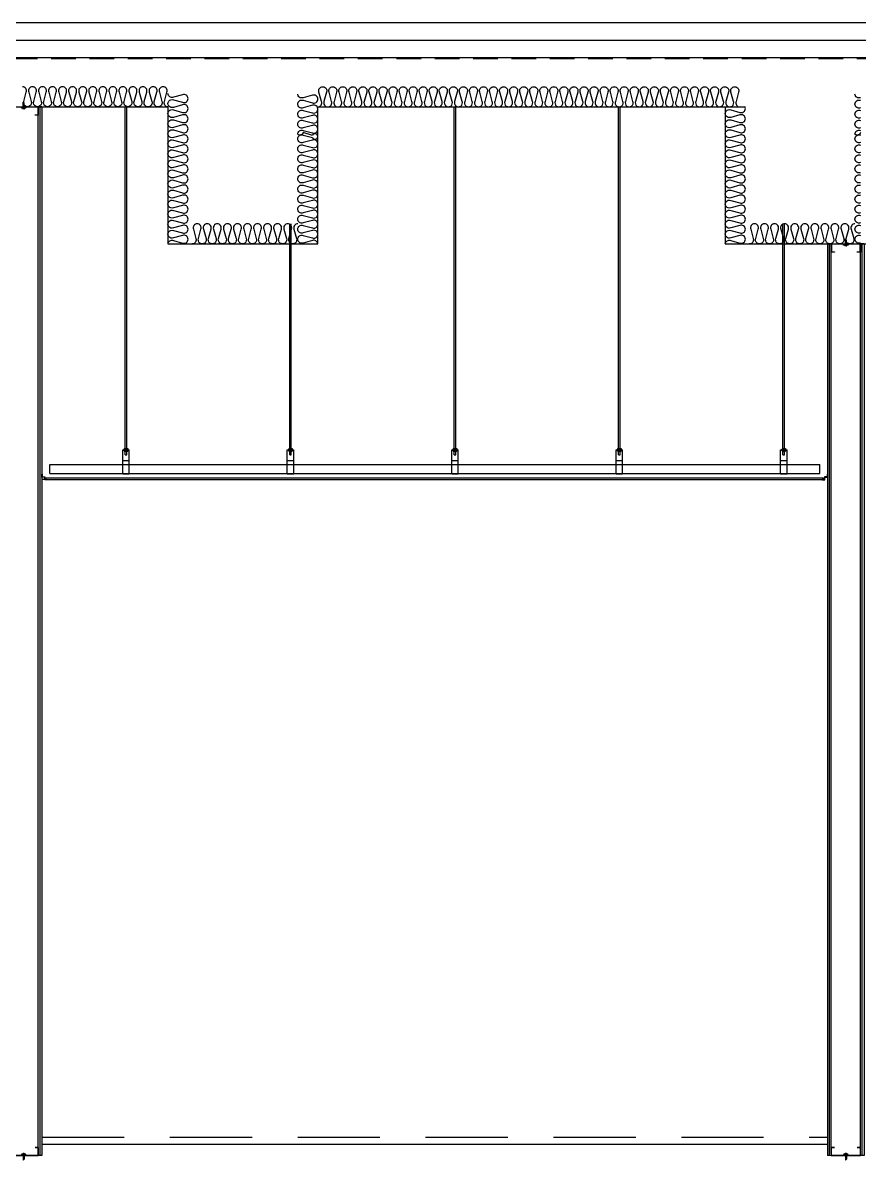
# Model space of a CAD drawing. Header units: millimetres. Extents: x 19868 to 801382, y -4805 to 85279.
# Drawn here: x 103733 to 108312, y 42153 to 48379 of the extents above; entities that cross this region are included whole.
import ezdxf

# ---------------------------------------------------------------- set-up
doc = ezdxf.new("R2010")
doc.units = ezdxf.units.MM
doc.header["$LTSCALE"] = 250
doc.linetypes.add('HID', pattern=[2.8, 1.8, -1])
doc.linetypes.add('HIDDEN', pattern=[9.525, 6.35, -3.175])
for name, color, linetype in [('8입면선', 8, 'Continuous'), ('A-CEIL', 8, 'Continuous'), ('A-CEIL_EL', 8, 'Continuous'), ('A-FIN', 6, 'Continuous'), ('A-FIN-8', 8, 'Continuous'), ('A-HAT-WIREMESH', 9, 'g_mesh'), ('A-WALL-D', 7, 'Continuous'), ('A-WP', 1, 'HID'), ('GAGAM-DT', 7, 'Continuous'), ('ISL', 251, 'Continuous'), ('MO-S', 3, 'Continuous'), ('인테리어', 7, 'HIDDEN'), ('입면', 7, 'Continuous')]:
    doc.layers.add(name, color=color, linetype=linetype)
doc.layers.add('CK', color=221, linetype='Continuous', plot=False)
doc.layers.add('NOPLOT', color=191, linetype='Continuous', plot=False)
doc.styles.add('Gdim', font='')
doc.styles.get('Gdim').set_extended_font_data('Dotum')
doc.linetypes.add('g_mesh', pattern='A,10,-0.8,["X",Gdim,S=0.6,R=0,X=-0.15,Y=-0.3],-0.8', length=11.6)

# ---------------------------------------------------------------- blocks, each defined once
blk = doc.blocks.new('*U110')
at = {"layer": '8입면선', "color": 8}
for p, q in [((3316397.6, 472011.4), (3316397.6, 477751.4)), ((3316577.6, 472011.4), (3316577.6, 477751.4))]:
    blk.add_line(p, q, dxfattribs=at)
at = {"layer": 'A-WALL-D'}
for p, q in [((3316387.6, 477751.4), (3316387.6, 472011.4)), ((3316407.6, 477751.4), (3316387.6, 477751.4)), ((3316407.6, 472021.4), (3316407.6, 477751.4)), ((3316567.6, 472021.4), (3316567.6, 477751.4)), ((3316587.6, 477751.4), (3316567.6, 477751.4)), ((3316587.6, 477751.4), (3316587.6, 472011.4)), ((3316407.6, 472011.4), (3316387.6, 472011.4)), ((3316587.6, 472011.4), (3316567.6, 472011.4))]:
    blk.add_line(p, q, dxfattribs=at)
at = {"layer": 'CK', "linetype": 'Continuous'}
blk.add_line((3316472.9, 472011.4), (3316502.3, 472011.4), dxfattribs=at)
at = {"layer": 'GAGAM-DT', "color": 8}
for p, q in [((3316485.3, 477745.6), (3316485.3, 477777)), ((3316490.3, 477771.5), (3316485.3, 477777)), ((3316490.3, 477745.6), (3316490.3, 477771.5)), ((3316492.7, 477745.6), (3316482.8, 477745.6)), ((3316482.8, 477745.6), (3316482.8, 477742.1)), ((3316491.2, 477740.6), (3316484.3, 477740.6)), ((3316485.3, 477745.6), (3316485.3, 477740.6)), ((3316490.3, 477745.6), (3316490.3, 477740.6)), ((3316492.7, 477745.6), (3316492.7, 477742.1)), ((3316482.8, 472017.2), (3316482.8, 472020.7)), ((3316492.7, 472017.2), (3316482.8, 472017.2)), ((3316491.2, 472022.2), (3316484.3, 472022.2)), ((3316485.3, 472017.2), (3316485.3, 472022.2)), ((3316485.3, 472017.2), (3316485.3, 471985.8)), ((3316490.3, 471991.3), (3316485.3, 471985.8)), ((3316490.3, 472017.2), (3316490.3, 472022.2)), ((3316490.3, 472017.2), (3316490.3, 471991.3)), ((3316492.7, 472017.2), (3316492.7, 472020.7))]:
    blk.add_line(p, q, dxfattribs=at)
for centre, start, end in [((3316484.3, 477742.1), 180, 270), ((3316491.2, 477742.1), 270, 0), ((3316484.3, 472020.7), 90, 180), ((3316491.2, 472020.7), 0, 90)]:
    blk.add_arc(centre, 1.51, start, end, dxfattribs=at)
at = {"layer": '입면', "color": 6}
for p, q in [((3316407.6, 477706.4), (3316407.6, 477751.4)), ((3316407.6, 477751.4), (3316472.9, 477751.4)), ((3316425.4, 477706.4), (3316407.6, 477706.4)), ((3316472.4, 477750.2), (3316408.8, 477750.2)), ((3316408.8, 477750.2), (3316408.8, 477707.6)), ((3316408.8, 477707.6), (3316425.4, 477707.6)), ((3316425.4, 477707.6), (3316425.4, 477706.4)), ((3316477.4, 477744.4), (3316472.4, 477750.2)), ((3316472.9, 477751.4), (3316477.9, 477745.6)), ((3316497.8, 477744.4), (3316477.4, 477744.4)), ((3316477.9, 477745.6), (3316497.3, 477745.6)), ((3316497.3, 477745.6), (3316502.3, 477751.4)), ((3316502.8, 477750.2), (3316497.8, 477744.4)), ((3316502.3, 477751.4), (3316567.6, 477751.4)), ((3316566.4, 477750.2), (3316502.8, 477750.2)), ((3316549.8, 477706.4), (3316549.8, 477707.6)), ((3316549.8, 477707.6), (3316566.4, 477707.6)), ((3316567.6, 477706.4), (3316549.8, 477706.4)), ((3316566.4, 477707.6), (3316566.4, 477750.2)), ((3316567.6, 477751.4), (3316567.6, 477706.4)), ((3316425.4, 472056.4), (3316407.6, 472056.4)), ((3316407.6, 472056.4), (3316407.6, 472011.4)), ((3316408.8, 472012.6), (3316408.8, 472055.2)), ((3316408.8, 472055.2), (3316425.4, 472055.2)), ((3316425.4, 472055.2), (3316425.4, 472056.4)), ((3316567.6, 472056.4), (3316549.8, 472056.4)), ((3316549.8, 472056.4), (3316549.8, 472055.2)), ((3316549.8, 472055.2), (3316566.4, 472055.2)), ((3316566.4, 472055.2), (3316566.4, 472012.6)), ((3316567.6, 472011.4), (3316567.6, 472056.4)), ((3316407.6, 472011.4), (3316472.9, 472011.4)), ((3316472.4, 472012.6), (3316408.8, 472012.6)), ((3316477.4, 472018.5), (3316472.4, 472012.6)), ((3316472.9, 472011.4), (3316477.9, 472017.3)), ((3316497.8, 472018.5), (3316477.4, 472018.5)), ((3316477.9, 472017.3), (3316497.3, 472017.3)), ((3316497.3, 472017.3), (3316502.3, 472011.4)), ((3316502.8, 472012.6), (3316497.8, 472018.5)), ((3316502.3, 472011.4), (3316567.6, 472011.4)), ((3316566.4, 472012.6), (3316502.8, 472012.6))]:
    blk.add_line(p, q, dxfattribs=at)
blk = doc.blocks.new('*U111')
at = {"layer": '8입면선', "color": 8}
for p, q in [((3316397.6, 472011.4), (3316397.6, 477001.4)), ((3316577.6, 472011.4), (3316577.6, 477001.4))]:
    blk.add_line(p, q, dxfattribs=at)
at = {"layer": 'A-WALL-D'}
for p, q in [((3316387.6, 477001.4), (3316387.6, 472011.4)), ((3316407.6, 477001.4), (3316387.6, 477001.4)), ((3316407.6, 472021.4), (3316407.6, 477001.4)), ((3316567.6, 472021.4), (3316567.6, 477001.4)), ((3316587.6, 477001.4), (3316567.6, 477001.4)), ((3316587.6, 477001.4), (3316587.6, 472011.4)), ((3316407.6, 472011.4), (3316387.6, 472011.4)), ((3316587.6, 472011.4), (3316567.6, 472011.4))]:
    blk.add_line(p, q, dxfattribs=at)
at = {"layer": 'CK', "linetype": 'Continuous'}
blk.add_line((3316472.9, 472011.4), (3316502.3, 472011.4), dxfattribs=at)
at = {"layer": 'GAGAM-DT', "color": 8}
for p, q in [((3316485.3, 476995.6), (3316485.3, 477027)), ((3316490.3, 477021.5), (3316485.3, 477027)), ((3316490.3, 476995.6), (3316490.3, 477021.5)), ((3316492.7, 476995.6), (3316482.8, 476995.6)), ((3316482.8, 476995.6), (3316482.8, 476992.1)), ((3316491.2, 476990.6), (3316484.3, 476990.6)), ((3316485.3, 476995.6), (3316485.3, 476990.6)), ((3316490.3, 476995.6), (3316490.3, 476990.6)), ((3316492.7, 476995.6), (3316492.7, 476992.1)), ((3316482.8, 472017.2), (3316482.8, 472020.7)), ((3316492.7, 472017.2), (3316482.8, 472017.2)), ((3316491.2, 472022.2), (3316484.3, 472022.2)), ((3316485.3, 472017.2), (3316485.3, 472022.2)), ((3316485.3, 472017.2), (3316485.3, 471985.8)), ((3316490.3, 471991.3), (3316485.3, 471985.8)), ((3316490.3, 472017.2), (3316490.3, 472022.2)), ((3316490.3, 472017.2), (3316490.3, 471991.3)), ((3316492.7, 472017.2), (3316492.7, 472020.7))]:
    blk.add_line(p, q, dxfattribs=at)
for centre, start, end in [((3316484.3, 476992.1), 180, 270), ((3316491.2, 476992.1), 270, 0), ((3316484.3, 472020.7), 90, 180), ((3316491.2, 472020.7), 0, 90)]:
    blk.add_arc(centre, 1.51, start, end, dxfattribs=at)
at = {"layer": '입면', "color": 6}
for p, q in [((3316407.6, 476956.4), (3316407.6, 477001.4)), ((3316407.6, 477001.4), (3316472.9, 477001.4)), ((3316425.4, 476956.4), (3316407.6, 476956.4)), ((3316472.4, 477000.2), (3316408.8, 477000.2)), ((3316408.8, 477000.2), (3316408.8, 476957.6)), ((3316408.8, 476957.6), (3316425.4, 476957.6)), ((3316425.4, 476957.6), (3316425.4, 476956.4)), ((3316477.4, 476994.4), (3316472.4, 477000.2)), ((3316472.9, 477001.4), (3316477.9, 476995.6)), ((3316497.8, 476994.4), (3316477.4, 476994.4)), ((3316477.9, 476995.6), (3316497.3, 476995.6)), ((3316497.3, 476995.6), (3316502.3, 477001.4)), ((3316502.8, 477000.2), (3316497.8, 476994.4)), ((3316502.3, 477001.4), (3316567.6, 477001.4)), ((3316566.4, 477000.2), (3316502.8, 477000.2)), ((3316549.8, 476956.4), (3316549.8, 476957.6)), ((3316549.8, 476957.6), (3316566.4, 476957.6)), ((3316567.6, 476956.4), (3316549.8, 476956.4)), ((3316566.4, 476957.6), (3316566.4, 477000.2)), ((3316567.6, 477001.4), (3316567.6, 476956.4)), ((3316425.4, 472056.4), (3316407.6, 472056.4)), ((3316407.6, 472056.4), (3316407.6, 472011.4)), ((3316408.8, 472012.6), (3316408.8, 472055.2)), ((3316408.8, 472055.2), (3316425.4, 472055.2)), ((3316425.4, 472055.2), (3316425.4, 472056.4)), ((3316567.6, 472056.4), (3316549.8, 472056.4)), ((3316549.8, 472056.4), (3316549.8, 472055.2)), ((3316549.8, 472055.2), (3316566.4, 472055.2)), ((3316566.4, 472055.2), (3316566.4, 472012.6)), ((3316567.6, 472011.4), (3316567.6, 472056.4)), ((3316407.6, 472011.4), (3316472.9, 472011.4)), ((3316472.4, 472012.6), (3316408.8, 472012.6)), ((3316477.4, 472018.5), (3316472.4, 472012.6)), ((3316472.9, 472011.4), (3316477.9, 472017.3)), ((3316497.8, 472018.5), (3316477.4, 472018.5)), ((3316477.9, 472017.3), (3316497.3, 472017.3)), ((3316497.3, 472017.3), (3316502.3, 472011.4)), ((3316502.8, 472012.6), (3316497.8, 472018.5)), ((3316502.3, 472011.4), (3316567.6, 472011.4)), ((3316566.4, 472012.6), (3316502.8, 472012.6))]:
    blk.add_line(p, q, dxfattribs=at)

msp = doc.modelspace()

# ---------------------------------------------------------------- linework, layer by layer
at = {"layer": 'A-CEIL'}
for p, q in [((103861.3, 45888.9, 0), (108115.1, 45888.7, 0)), ((103861.3, 45878.9, 0), (108115.1, 45878.7, 0))]:
    msp.add_line(p, q, dxfattribs=at)
at = {"layer": 'A-CEIL_EL'}
for p, q in [((104294.2, 46014.7), (104294.2, 47918.9, 0)), ((104303.2, 46014.7), (104303.2, 47918.9, 0)), ((106094.2, 46014.7), (106094.2, 47918.9, 0)), ((106103.2, 46014.7), (106103.2, 47918.9, 0)), ((106994.2, 46014.7), (106994.2, 47918.9, 0)), ((107003.2, 46014.7), (107003.2, 47918.9, 0)), ((105194.2, 46014.7), (105194.2, 47278.9, 0)), ((105203.2, 46014.7), (105203.2, 47278.9, 0)), ((107894.2, 46014.7), (107894.2, 47278.9, 0)), ((107903.2, 46014.7), (107903.2, 47278.9, 0)), ((104281.2, 45910.7), (104281.2, 46041.9)), ((104281.2, 46041.9), (104316.2, 46041.9)), ((104281.2, 46040.7), (104316.2, 46040.7)), ((104285.2, 46043.4), (104312.2, 46043.4)), ((104285.2, 46043.4), (104285.2, 46041.9)), ((104285.2, 46040.7), (104285.2, 46039.2)), ((104285.2, 46039.2), (104312.2, 46039.2)), ((104289.2, 46048.4), (104308.2, 46048.4)), ((104289.2, 46048.4), (104289.2, 46043.4)), ((104289.2, 46039.2), (104289.2, 46034.2)), ((104289.2, 46034.2), (104308.2, 46034.2)), ((104294.2, 46014.7), (104294.2, 46034.2)), ((104303.2, 46014.7), (104303.2, 46034.2)), ((104308.2, 46048.4), (104308.2, 46043.4)), ((104308.2, 46039.2), (104308.2, 46034.2)), ((104312.2, 46043.4), (104312.2, 46041.9)), ((104312.2, 46040.7), (104312.2, 46039.2)), ((104316.2, 45910.7), (104316.2, 46041.9)), ((105181.2, 45910.7), (105181.2, 46041.9)), ((105181.2, 46041.9), (105216.2, 46041.9)), ((105181.2, 46040.7), (105216.2, 46040.7)), ((105185.2, 46043.4), (105212.2, 46043.4)), ((105185.2, 46043.4), (105185.2, 46041.9)), ((105185.2, 46040.7), (105185.2, 46039.2)), ((105185.2, 46039.2), (105212.2, 46039.2)), ((105189.2, 46048.4), (105208.2, 46048.4)), ((105189.2, 46048.4), (105189.2, 46043.4)), ((105189.2, 46039.2), (105189.2, 46034.2)), ((105189.2, 46034.2), (105208.2, 46034.2)), ((105194.2, 46014.7), (105194.2, 46034.2)), ((105203.2, 46014.7), (105203.2, 46034.2)), ((105208.2, 46048.4), (105208.2, 46043.4)), ((105208.2, 46039.2), (105208.2, 46034.2)), ((105212.2, 46043.4), (105212.2, 46041.9)), ((105212.2, 46040.7), (105212.2, 46039.2)), ((105216.2, 45910.7), (105216.2, 46041.9)), ((106081.2, 45910.7), (106081.2, 46041.9)), ((106081.2, 46041.9), (106116.2, 46041.9)), ((106081.2, 46040.7), (106116.2, 46040.7)), ((106085.2, 46043.4), (106112.2, 46043.4)), ((106085.2, 46043.4), (106085.2, 46041.9)), ((106085.2, 46040.7), (106085.2, 46039.2)), ((106085.2, 46039.2), (106112.2, 46039.2)), ((106089.2, 46048.4), (106108.2, 46048.4)), ((106089.2, 46048.4), (106089.2, 46043.4)), ((106089.2, 46039.2), (106089.2, 46034.2)), ((106089.2, 46034.2), (106108.2, 46034.2)), ((106094.2, 46014.7), (106094.2, 46034.2)), ((106103.2, 46014.7), (106103.2, 46034.2)), ((106108.2, 46048.4), (106108.2, 46043.4)), ((106108.2, 46039.2), (106108.2, 46034.2)), ((106112.2, 46043.4), (106112.2, 46041.9)), ((106112.2, 46040.7), (106112.2, 46039.2)), ((106116.2, 45910.7), (106116.2, 46041.9)), ((106981.2, 45910.7), (106981.2, 46041.9)), ((106981.2, 46041.9), (107016.2, 46041.9)), ((106981.2, 46040.7), (107016.2, 46040.7)), ((106985.2, 46043.4), (107012.2, 46043.4)), ((106985.2, 46043.4), (106985.2, 46041.9)), ((106985.2, 46040.7), (106985.2, 46039.2)), ((106985.2, 46039.2), (107012.2, 46039.2)), ((106989.2, 46048.4), (107008.2, 46048.4)), ((106989.2, 46048.4), (106989.2, 46043.4)), ((106989.2, 46039.2), (106989.2, 46034.2)), ((106989.2, 46034.2), (107008.2, 46034.2)), ((106994.2, 46014.7), (106994.2, 46034.2)), ((107003.2, 46014.7), (107003.2, 46034.2)), ((107008.2, 46048.4), (107008.2, 46043.4)), ((107008.2, 46039.2), (107008.2, 46034.2)), ((107012.2, 46043.4), (107012.2, 46041.9)), ((107012.2, 46040.7), (107012.2, 46039.2)), ((107016.2, 45910.7), (107016.2, 46041.9)), ((107881.2, 45910.7), (107881.2, 46041.9)), ((107881.2, 46041.9), (107916.2, 46041.9)), ((107881.2, 46040.7), (107916.2, 46040.7)), ((107885.2, 46043.4), (107912.2, 46043.4)), ((107885.2, 46043.4), (107885.2, 46041.9)), ((107885.2, 46040.7), (107885.2, 46039.2)), ((107885.2, 46039.2), (107912.2, 46039.2)), ((107889.2, 46048.4), (107908.2, 46048.4)), ((107889.2, 46048.4), (107889.2, 46043.4)), ((107889.2, 46039.2), (107889.2, 46034.2)), ((107889.2, 46034.2), (107908.2, 46034.2)), ((107894.2, 46014.7), (107894.2, 46034.2)), ((107903.2, 46014.7), (107903.2, 46034.2)), ((107908.2, 46048.4), (107908.2, 46043.4)), ((107908.2, 46039.2), (107908.2, 46034.2)), ((107912.2, 46043.4), (107912.2, 46041.9)), ((107912.2, 46040.7), (107912.2, 46039.2)), ((107916.2, 45910.7), (107916.2, 46041.9)), ((103881.2, 45961.9), (108095.2, 45961.7)), ((103881.2, 45911.9), (103881.2, 45961.9)), ((104281.2, 45982.4), (104316.2, 45982.4)), ((104281.2, 45961.9), (104316.2, 45961.9)), ((105181.2, 45982.4), (105216.2, 45982.4)), ((105181.2, 45961.9), (105216.2, 45961.9)), ((106081.2, 45982.4), (106116.2, 45982.4)), ((106081.2, 45961.9), (106116.2, 45961.9)), ((106981.2, 45982.4), (107016.2, 45982.4)), ((106981.2, 45961.9), (107016.2, 45961.9)), ((107881.2, 45982.4), (107916.2, 45982.4)), ((107881.2, 45961.9), (107916.2, 45961.9)), ((108095.2, 45911.7), (108095.2, 45961.7)), ((103881.2, 45911.9), (108095.2, 45911.7)), ((104281.2, 45911.9), (104316.2, 45911.9)), ((104281.2, 45910.7), (104316.2, 45910.7)), ((105181.2, 45911.9), (105216.2, 45911.9)), ((105181.2, 45910.7), (105216.2, 45910.7)), ((106081.2, 45911.9), (106116.2, 45911.9)), ((106081.2, 45910.7), (106116.2, 45910.7)), ((106981.2, 45911.9), (107016.2, 45911.9)), ((106981.2, 45910.7), (107016.2, 45910.7)), ((107881.2, 45911.9), (107916.2, 45911.9)), ((107881.2, 45910.7), (107916.2, 45910.7))]:
    msp.add_line(p, q, dxfattribs=at)
for centre in [(104298.7, 46026.3), (105198.7, 46026.3), (106098.7, 46026.3), (106998.7, 46026.3), (107898.7, 46026.3)]:
    msp.add_arc(centre, 12.4, 248.71498, 291.28502, dxfattribs=at)
at = {"layer": 'A-FIN'}
msp.add_line((114020.2, 48378.9), (53406.2, 48378.9), dxfattribs=at)
at = {"layer": 'A-FIN-8'}
for p, q in [((114520, 48186.9), (52906.4, 48186.9)), ((108138.2, 42238.9), (103838.2, 42238.9))]:
    msp.add_line(p, q, dxfattribs=at)
at = {"layer": 'A-HAT-WIREMESH', "ltscale": 0.6}
msp.add_line((52896.2, 48282.9), (114530.2, 48282.9), dxfattribs=at)
at = {"layer": 'A-WP', "ltscale": 0.3}
msp.add_line((114523.1, 48181.9), (52903.4, 48181.9), dxfattribs=at)
at = {"layer": 'ISL'}
for p, q in [((103861.3, 45878.9), (103861.3, 45888.9)), ((108115.1, 45878.7), (108115.1, 45888.7))]:
    msp.add_line(p, q, dxfattribs=at)
for points in [[(104528.8, 47918.9, -0.524933), (104508.3, 47948.7), (104521.9, 47999.1, 0.524856), (104501.3, 48028.9, 0.524856), (104480.8, 47999.1), (104494.4, 47948.7, -0.524933), (104473.8, 47918.9, -0.524933), (104453.3, 47948.7), (104466.9, 47999.1, 0.524856), (104446.3, 48028.9, 0.524856), (104425.8, 47999.1), (104439.4, 47948.7, -0.524933), (104418.8, 47918.9, -0.524933), (104398.3, 47948.7), (104411.9, 47999.1, 0.524856), (104391.3, 48028.9, 0.524856), (104370.8, 47999.1), (104384.4, 47948.7, -1.449198), (104343.3, 47948.7), (104356.9, 47999.1, 0.524856), (104336.3, 48028.9, 0.524856), (104315.8, 47999.1), (104329.4, 47948.7, -1.449198), (104288.3, 47948.7), (104301.9, 47999.1, 0.524856), (104281.3, 48028.9, 0.524856), (104260.8, 47999.1), (104274.4, 47948.7, -1.449198), (104233.3, 47948.7), (104246.9, 47999.1, 0.524856), (104226.3, 48028.9, 0.524856), (104205.8, 47999.1), (104219.4, 47948.7, -1.449198), (104178.3, 47948.7), (104191.9, 47999.1, 0.524856), (104171.3, 48028.9, 0.524856), (104150.8, 47999.1), (104164.4, 47948.7, -1.449198), (104123.3, 47948.7), (104136.9, 47999.1, 0.524856), (104116.3, 48028.9, 0.524856), (104095.8, 47999.1), (104109.4, 47948.7, -1.449198), (104068.3, 47948.7), (104081.9, 47999.1, 0.524856), (104061.3, 48028.9, 0.524856), (104040.8, 47999.1), (104054.4, 47948.7, -1.449198), (104013.3, 47948.7), (104026.9, 47999.1, 0.524856), (104006.3, 48028.9, 0.524856), (103985.8, 47999.1), (103999.4, 47948.7, -1.449198), (103958.3, 47948.7), (103971.9, 47999.1, 0.524856), (103951.3, 48028.9, 0.524856), (103930.8, 47999.1), (103944.4, 47948.7, -1.449198), (103903.3, 47948.7), (103916.9, 47999.1, 0.524856), (103896.3, 48028.9, 0.524856), (103875.8, 47999.1), (103889.4, 47948.7, -1.449198), (103848.3, 47948.7), (103861.9, 47999.1, 0.524856), (103841.3, 48028.9, 0.524856), (103820.8, 47999.1), (103834.4, 47948.7, -1.449198), (103793.3, 47948.7), (103806.9, 47999.1, 0.524856), (103786.3, 48028.9, 0.524856), (103765.8, 47999.1), (103779.4, 47948.7, -1.449198), (103738.3, 47948.7), (103751.9, 47999.1, 0.524856), (103731.3, 48028.9, 0.524856)], [(105347.6, 47918.9, 0.524933), (105368.2, 47948.7), (105354.5, 47999.1, -0.524856), (105375.1, 48028.9, -0.524856), (105395.7, 47999.1), (105382, 47948.7, 0.524933), (105402.6, 47918.9, 0.524933), (105423.2, 47948.7), (105409.5, 47999.1, -0.524856), (105430.1, 48028.9, -0.524856), (105450.7, 47999.1), (105437, 47948.7, 0.524933), (105457.6, 47918.9, 0.524933), (105478.2, 47948.7), (105464.5, 47999.1, -0.524856), (105485.1, 48028.9, -0.524856), (105505.7, 47999.1), (105492, 47948.7, 1.449198), (105533.2, 47948.7), (105519.5, 47999.1, -0.524856), (105540.1, 48028.9, -0.524856), (105560.7, 47999.1), (105547, 47948.7, 1.449198), (105588.2, 47948.7), (105574.5, 47999.1, -0.524856), (105595.1, 48028.9, -0.524856), (105615.7, 47999.1), (105602, 47948.7, 1.449198), (105643.2, 47948.7), (105629.5, 47999.1, -0.524856), (105650.1, 48028.9, -0.524856), (105670.7, 47999.1), (105657, 47948.7, 1.449198), (105698.2, 47948.7), (105684.5, 47999.1, -0.524856), (105705.1, 48028.9, -0.524856), (105725.7, 47999.1), (105712, 47948.7, 1.449198), (105753.2, 47948.7), (105739.5, 47999.1, -0.524856), (105760.1, 48028.9, -0.524856), (105780.7, 47999.1), (105767, 47948.7, 1.449198), (105808.2, 47948.7), (105794.5, 47999.1, -0.524856), (105815.1, 48028.9, -0.524856), (105835.7, 47999.1), (105822, 47948.7, 1.449198), (105863.2, 47948.7), (105849.5, 47999.1, -0.524856), (105870.1, 48028.9, -0.524856), (105890.7, 47999.1), (105877, 47948.7, 1.449198), (105918.2, 47948.7), (105904.5, 47999.1, -0.524856), (105925.1, 48028.9, -0.524856), (105945.7, 47999.1), (105932, 47948.7, 1.449198), (105973.2, 47948.7), (105959.5, 47999.1, -0.524856), (105980.1, 48028.9, -0.524856), (106000.7, 47999.1), (105987, 47948.7, 1.449198), (106028.2, 47948.7), (106014.5, 47999.1, -0.524856), (106035.1, 48028.9, -0.524856), (106055.7, 47999.1), (106042, 47948.7, 1.449198), (106083.2, 47948.7), (106069.5, 47999.1, -0.524856), (106090.1, 48028.9, -0.524856), (106110.7, 47999.1), (106097, 47948.7, 1.449198), (106138.2, 47948.7), (106124.5, 47999.1, -0.524856), (106145.1, 48028.9, -0.524856), (106165.7, 47999.1), (106152, 47948.7, 1.449198), (106193.2, 47948.7), (106179.5, 47999.1, -0.524856), (106200.1, 48028.9, -0.524856), (106220.7, 47999.1), (106207, 47948.7, 1.449198), (106248.2, 47948.7), (106234.5, 47999.1, -0.524856), (106255.1, 48028.9, -0.524856), (106275.7, 47999.1), (106262, 47948.7, 1.449198), (106303.2, 47948.7), (106289.5, 47999.1, -0.524856), (106310.1, 48028.9, -0.524856), (106330.7, 47999.1), (106317, 47948.7, 1.449198), (106358.2, 47948.7), (106344.5, 47999.1, -0.524856), (106365.1, 48028.9, -0.524856), (106385.7, 47999.1), (106372, 47948.7, 1.449198), (106413.2, 47948.7), (106399.5, 47999.1, -0.524856), (106420.1, 48028.9, -0.524856), (106440.7, 47999.1), (106427, 47948.7, 1.449198), (106468.2, 47948.7), (106454.5, 47999.1, -0.524856), (106475.1, 48028.9, -0.524856), (106495.7, 47999.1), (106482, 47948.7, 1.449198), (106523.2, 47948.7), (106509.5, 47999.1, -0.524856), (106530.1, 48028.9, -0.524856), (106550.7, 47999.1), (106537, 47948.7, 1.449198), (106578.2, 47948.7), (106564.5, 47999.1, -0.524856), (106585.1, 48028.9, -0.524856), (106605.7, 47999.1), (106592, 47948.7, 1.449198), (106633.2, 47948.7), (106619.5, 47999.1, -0.524856), (106640.1, 48028.9, -0.524856), (106660.7, 47999.1), (106647, 47948.7, 1.449198), (106688.2, 47948.7), (106674.5, 47999.1, -0.524856), (106695.1, 48028.9, -0.524856), (106715.7, 47999.1), (106702, 47948.7, 1.449198), (106743.2, 47948.7), (106729.5, 47999.1, -0.524856), (106750.1, 48028.9, -0.524856), (106770.7, 47999.1), (106757, 47948.7, 1.449198), (106798.2, 47948.7), (106784.5, 47999.1, -0.524856), (106805.1, 48028.9, -0.524856), (106825.7, 47999.1), (106812, 47948.7, 1.449198), (106853.2, 47948.7), (106839.5, 47999.1, -0.524856), (106860.1, 48028.9, -0.524856), (106880.7, 47999.1), (106867, 47948.7, 1.449198), (106908.2, 47948.7), (106894.5, 47999.1, -0.524856), (106915.1, 48028.9, -0.524856), (106935.7, 47999.1), (106922, 47948.7, 1.449198), (106963.2, 47948.7), (106949.5, 47999.1, -0.524856), (106970.1, 48028.9, -0.524856), (106990.7, 47999.1), (106977, 47948.7, 1.449198), (107018.2, 47948.7), (107004.5, 47999.1, -0.524856), (107025.1, 48028.9, -0.524856), (107045.7, 47999.1), (107032, 47948.7, 1.449198), (107073.2, 47948.7), (107059.5, 47999.1, -0.524856), (107080.1, 48028.9, -0.524856), (107100.7, 47999.1), (107087, 47948.7, 1.449198), (107128.2, 47948.7), (107114.5, 47999.1, -0.524856), (107135.1, 48028.9, -0.524856), (107155.7, 47999.1), (107142, 47948.7, 1.449198), (107183.2, 47948.7), (107169.5, 47999.1, -0.524856), (107190.1, 48028.9, -0.524856), (107210.7, 47999.1), (107197, 47948.7, 1.449198), (107238.2, 47948.7), (107224.5, 47999.1, -0.524856), (107245.1, 48028.9, -0.524856), (107265.7, 47999.1), (107252, 47948.7, 1.449198), (107293.2, 47948.7), (107279.5, 47999.1, -0.524856), (107300.1, 48028.9, -0.524856), (107320.7, 47999.1), (107307, 47948.7, 1.449198), (107348.2, 47948.7), (107334.5, 47999.1, -0.524856), (107355.1, 48028.9, -0.524856), (107375.7, 47999.1), (107362, 47948.7, 1.449198), (107403.2, 47948.7), (107389.5, 47999.1, -0.524856), (107410.1, 48028.9, -0.524856), (107430.7, 47999.1), (107417, 47948.7, 1.449198), (107458.2, 47948.7), (107444.5, 47999.1, -0.524856), (107465.1, 48028.9, -0.524856), (107485.7, 47999.1), (107472, 47948.7, 1.449198), (107513.2, 47948.7), (107499.5, 47999.1, -0.524856), (107520.1, 48028.9, -0.524856), (107540.7, 47999.1), (107527, 47948.7, 1.449198), (107568.2, 47948.7), (107554.5, 47999.1, -0.524856), (107575.1, 48028.9, -0.524856), (107595.7, 47999.1), (107582, 47948.7, 1.449198), (107623.2, 47948.7), (107609.5, 47999.1, -0.524856), (107630.1, 48028.9, -0.524856), (107650.7, 47999.1), (107637, 47948.7, 0.524933), (107657.6, 47918.9, 0.524933)], [(108318, 47968.4, -0.524854), (108288.2, 47988.9, -0.524854)], [(108318, 47913.4, -0.524856), (108288.2, 47933.9, -0.524856), (108318, 47954.5)], [(107578.4, 47168.9, -0.489145), (107608, 47187), (107658.4, 47173.4, 0.524856), (107688.2, 47193.9, 0.524856), (107658.4, 47214.5), (107608, 47200.9, -1.449198), (107608, 47242), (107658.4, 47228.4, 0.524856), (107688.2, 47248.9, 0.524856), (107658.4, 47269.5), (107608, 47255.9, -1.449198), (107608, 47297), (107658.4, 47283.4, 0.524856), (107688.2, 47303.9, 0.524856), (107658.4, 47324.5), (107608, 47310.9, -1.449198), (107608, 47352), (107658.4, 47338.4, 0.524856), (107688.2, 47358.9, 0.524856), (107658.4, 47379.5), (107608, 47365.9, -1.449198), (107608, 47407), (107658.4, 47393.4, 0.524856), (107688.2, 47413.9, 0.524856), (107658.4, 47434.5), (107608, 47420.9, -1.449198), (107608, 47462), (107658.4, 47448.4, 0.524856), (107688.2, 47468.9, 0.524856), (107658.4, 47489.5), (107608, 47475.9, -1.449198), (107608, 47517), (107658.4, 47503.4, 0.524856), (107688.2, 47523.9, 0.524856), (107658.4, 47544.5), (107608, 47530.9, -1.449198), (107608, 47572), (107658.4, 47558.4, 0.524856), (107688.2, 47578.9, 0.524856), (107658.4, 47599.5), (107608, 47585.9, -1.449198), (107608, 47627), (107658.4, 47613.4, 0.524856), (107688.2, 47633.9, 0.524856), (107658.4, 47654.5), (107608, 47640.9, -1.449198), (107608, 47682), (107658.4, 47668.4, 0.524856), (107688.2, 47688.9, 0.524856), (107658.4, 47709.5), (107608, 47695.9, -1.449198), (107608, 47737), (107658.4, 47723.4, 0.524856), (107688.2, 47743.9, 0.524856), (107658.4, 47764.5), (107608, 47750.9, -1.449198), (107608, 47792), (107658.4, 47778.4, 0.524856), (107688.2, 47798.9, 0.524856), (107658.4, 47819.5), (107608, 47805.9, -1.449198), (107608, 47847), (107658.4, 47833.4, 0.524856), (107688.2, 47853.9, 0.524856), (107658.4, 47874.5), (107608, 47860.9, -1.449198), (107608, 47902), (107658.4, 47888.4, 0.524856), (107688.2, 47908.9, 0.118497), (107685.8, 47918.9, 0.118497)], [(108318, 47858.4, -0.524856), (108288.2, 47878.9, -0.524856), (108318, 47899.5)], [(108318, 47803.4, -0.524856), (108288.2, 47823.9, -0.524856), (108318, 47844.5)], [(108318, 47778.4, -0.607988), (108288.2, 47768.9, -0.524856), (108318, 47789.5)], [(108318, 47723.4, -0.524856), (108288.2, 47743.9, -0.524856), (108318, 47764.5)], [(108318, 47668.4, -0.524856), (108288.2, 47688.9, -0.524856), (108318, 47709.5)], [(108318, 47613.4, -0.524856), (108288.2, 47633.9, -0.524856), (108318, 47654.5)], [(108318, 47558.4, -0.524856), (108288.2, 47578.9, -0.524856), (108318, 47599.5)], [(108318, 47503.4, -0.524856), (108288.2, 47523.9, -0.524856), (108318, 47544.5)], [(108318, 47448.4, -0.524856), (108288.2, 47468.9, -0.524856), (108318, 47489.5)], [(108318, 47393.4, -0.524856), (108288.2, 47413.9, -0.524856), (108318, 47434.5)], [(108318, 47338.4, -0.524856), (108288.2, 47358.9, -0.524856), (108318, 47379.5)], [(108318, 47283.4, -0.524856), (108288.2, 47303.9, -0.524856), (108318, 47324.5)], [(108288.2, 47278.9, 0.524856), (108267.6, 47249.1), (108281.3, 47198.7, -1.449198), (108240.1, 47198.7), (108253.8, 47249.1, 0.524856), (108233.2, 47278.9, 0.524856), (108212.6, 47249.1), (108226.3, 47198.7, -1.449198), (108185.1, 47198.7), (108198.8, 47249.1, 0.524856), (108178.2, 47278.9, 0.524856), (108157.6, 47249.1), (108171.3, 47198.7, -1.449198), (108130.1, 47198.7), (108143.8, 47249.1, 0.524856), (108123.2, 47278.9, 0.524856), (108102.6, 47249.1), (108116.3, 47198.7, -1.449198), (108075.1, 47198.7), (108088.8, 47249.1, 0.524856), (108068.2, 47278.9, 0.524856), (108047.6, 47249.1), (108061.3, 47198.7, -1.449198), (108020.1, 47198.7), (108033.8, 47249.1, 0.524856), (108013.2, 47278.9, 0.524856), (107992.6, 47249.1), (108006.3, 47198.7, -1.449198), (107965.1, 47198.7), (107978.8, 47249.1, 0.524856), (107958.2, 47278.9, 0.524856), (107937.6, 47249.1), (107951.3, 47198.7, -1.449198), (107910.1, 47198.7), (107923.8, 47249.1, 0.524856), (107903.2, 47278.9, 0.524856), (107882.6, 47249.1), (107896.3, 47198.7, -1.449198), (107855.1, 47198.7), (107868.8, 47249.1, 0.524856), (107848.2, 47278.9, 0.524856), (107827.6, 47249.1), (107841.3, 47198.7, -1.449198), (107800.1, 47198.7), (107813.8, 47249.1, 0.524856), (107793.2, 47278.9, 0.524856), (107772.6, 47249.1), (107786.3, 47198.7, -1.449198), (107745.1, 47198.7), (107758.8, 47249.1, 0.524856), (107738.2, 47278.9, 0.524856), (107717.6, 47249.1), (107731.3, 47198.7, -0.524951), (107710.7, 47168.9, -0.524951)], [(108318, 47228.4, -0.524856), (108288.2, 47248.9, -0.524856), (108318, 47269.5)], [(108318, 47173.4, -0.524856), (108288.2, 47193.9, -0.524856), (108318, 47214.5)]]:
    msp.add_lwpolyline(points, format="xyb", dxfattribs=at)
at = {"layer": 'ISL', "elevation": 0}
for points in [[(104528.4, 47168.9, -0.489145), (104558, 47187), (104608.4, 47173.4, 0.524856), (104638.2, 47193.9, 0.524856), (104608.4, 47214.5), (104558, 47200.9, -1.449198), (104558, 47242), (104608.4, 47228.4, 0.524856), (104638.2, 47248.9, 0.524856), (104608.4, 47269.5), (104558, 47255.9, -1.449198), (104558, 47297), (104608.4, 47283.4, 0.524856), (104638.2, 47303.9, 0.524856), (104608.4, 47324.5), (104558, 47310.9, -1.449198), (104558, 47352), (104608.4, 47338.4, 0.524856), (104638.2, 47358.9, 0.524856), (104608.4, 47379.5), (104558, 47365.9, -1.449198), (104558, 47407), (104608.4, 47393.4, 0.524856), (104638.2, 47413.9, 0.524856), (104608.4, 47434.5), (104558, 47420.9, -1.449198), (104558, 47462), (104608.4, 47448.4, 0.524856), (104638.2, 47468.9, 0.524856), (104608.4, 47489.5), (104558, 47475.9, -1.449198), (104558, 47517), (104608.4, 47503.4, 0.524856), (104638.2, 47523.9, 0.524856), (104608.4, 47544.5), (104558, 47530.9, -1.449198), (104558, 47572), (104608.4, 47558.4, 0.524856), (104638.2, 47578.9, 0.524856), (104608.4, 47599.5), (104558, 47585.9, -1.449198), (104558, 47627), (104608.4, 47613.4, 0.524856), (104638.2, 47633.9, 0.524856), (104608.4, 47654.5), (104558, 47640.9, -1.449198), (104558, 47682), (104608.4, 47668.4, 0.524856), (104638.2, 47688.9, 0.524856), (104608.4, 47709.5), (104558, 47695.9, -1.449198), (104558, 47737), (104608.4, 47723.4, 0.524856), (104638.2, 47743.9, 0.524856), (104608.4, 47764.5), (104558, 47750.9, -1.449198), (104558, 47792), (104608.4, 47778.4, 0.524856), (104638.2, 47798.9, 0.524856), (104608.4, 47819.5), (104558, 47805.9, -1.449198), (104558, 47847), (104608.4, 47833.4, 0.524856), (104638.2, 47853.9, 0.524856), (104608.4, 47874.5), (104558, 47860.9, -1.449198), (104558, 47902), (104608.4, 47888.4, 0.524856), (104638.2, 47908.9, 0.524856), (104608.4, 47929.5), (104558, 47915.9, -1.449198), (104558, 47957), (104608.4, 47943.4, 0.524856), (104638.2, 47963.9, 0.524856), (104608.4, 47984.5), (104558, 47970.9, -0.524933), (104528.2, 47991.4)], [(105348.1, 47168.9, 0.489145), (105318.4, 47187), (105268, 47173.4, -0.524856), (105238.2, 47193.9, -0.524856), (105268, 47214.5), (105318.4, 47200.9, 1.449198), (105318.4, 47242), (105268, 47228.4, -0.524856), (105238.2, 47248.9, -0.524856), (105268, 47269.5), (105318.4, 47255.9, 1.449198), (105318.4, 47297), (105268, 47283.4, -0.524856), (105238.2, 47303.9, -0.524856), (105268, 47324.5), (105318.4, 47310.9, 1.449198), (105318.4, 47352), (105268, 47338.4, -0.524856), (105238.2, 47358.9, -0.524856), (105268, 47379.5), (105318.4, 47365.9, 1.449198), (105318.4, 47407), (105268, 47393.4, -0.524856), (105238.2, 47413.9, -0.524856), (105268, 47434.5), (105318.4, 47420.9, 1.449198), (105318.4, 47462), (105268, 47448.4, -0.524856), (105238.2, 47468.9, -0.524856), (105268, 47489.5), (105318.4, 47475.9, 1.449198), (105318.4, 47517), (105268, 47503.4, -0.524856), (105238.2, 47523.9, -0.524856), (105268, 47544.5), (105318.4, 47530.9, 1.449198), (105318.4, 47572), (105268, 47558.4, -0.524856), (105238.2, 47578.9, -0.524856), (105268, 47599.5), (105318.4, 47585.9, 1.449198), (105318.4, 47627), (105268, 47613.4, -0.524856), (105238.2, 47633.9, -0.524856), (105268, 47654.5), (105318.4, 47640.9, 1.449198), (105318.4, 47682), (105268, 47668.4, -0.524856), (105238.2, 47688.9, -0.524856), (105268, 47709.5), (105318.4, 47695.9, 1.449198), (105318.4, 47737), (105268, 47723.4, -0.524856), (105238.2, 47743.9, -0.524856), (105268, 47764.5), (105318.4, 47750.9, 5.351885), (105318.4, 47762), (105268, 47778.4, -0.607988), (105238.2, 47768.9, -0.524856), (105268, 47789.5), (105318.4, 47775.9, 1.449198), (105318.4, 47817), (105268, 47803.4, -0.524856), (105238.2, 47823.9, -0.524856), (105268, 47844.5), (105318.4, 47830.9, 1.449198), (105318.4, 47872), (105268, 47858.4, -0.524856), (105238.2, 47878.9, -0.524856), (105268, 47899.5), (105318.4, 47885.9, 1.449198), (105318.4, 47927), (105268, 47913.4, -0.524856), (105238.2, 47933.9, -0.524856), (105268, 47954.5), (105318.4, 47940.9, 0.524933), (105348.2, 47961.4, 0.524933), (105318.4, 47982), (105268, 47968.4, -0.524854), (105238.2, 47988.9, -0.524854)], [(105238.2, 47278.9, 0.524856), (105217.6, 47249.1), (105231.3, 47198.7, -1.449198), (105190.1, 47198.7), (105203.8, 47249.1, 0.524856), (105183.2, 47278.9, 0.524856), (105162.6, 47249.1), (105176.3, 47198.7, -1.449198), (105135.1, 47198.7), (105148.8, 47249.1, 0.524856), (105128.2, 47278.9, 0.524856), (105107.6, 47249.1), (105121.3, 47198.7, -1.449198), (105080.1, 47198.7), (105093.8, 47249.1, 0.524856), (105073.2, 47278.9, 0.524856), (105052.6, 47249.1), (105066.3, 47198.7, -1.449198), (105025.1, 47198.7), (105038.8, 47249.1, 0.524856), (105018.2, 47278.9, 0.524856), (104997.6, 47249.1), (105011.3, 47198.7, -1.449198), (104970.1, 47198.7), (104983.8, 47249.1, 0.524856), (104963.2, 47278.9, 0.524856), (104942.6, 47249.1), (104956.3, 47198.7, -1.449198), (104915.1, 47198.7), (104928.8, 47249.1, 0.524856), (104908.2, 47278.9, 0.524856), (104887.6, 47249.1), (104901.3, 47198.7, -1.449198), (104860.1, 47198.7), (104873.8, 47249.1, 0.524856), (104853.2, 47278.9, 0.524856), (104832.6, 47249.1), (104846.3, 47198.7, -1.449198), (104805.1, 47198.7), (104818.8, 47249.1, 0.524856), (104798.2, 47278.9, 0.524856), (104777.6, 47249.1), (104791.3, 47198.7, -1.449198), (104750.1, 47198.7), (104763.8, 47249.1, 0.524856), (104743.2, 47278.9, 0.524856), (104722.6, 47249.1), (104736.3, 47198.7, -1.449198), (104695.1, 47198.7), (104708.8, 47249.1, 0.524856), (104688.2, 47278.9, 0.524856), (104667.6, 47249.1), (104681.3, 47198.7, -0.524951), (104660.7, 47168.9, -0.524951)]]:
    msp.add_lwpolyline(points, format="xyb", dxfattribs=at)
at = {"layer": 'ISL'}
for points in [[(102888.2, 47918.9), (104528.2, 47918.9)], [(105348.2, 47918.9), (107688.2, 47918.9)], [(107578.2, 47918.9), (107578.2, 47168.9), (108398.2, 47168.9), (108398.2, 47918.9)]]:
    msp.add_lwpolyline(points, dxfattribs=at)
at = {"layer": 'ISL', "elevation": 0}
msp.add_lwpolyline([(104528.2, 47918.9), (104528.2, 47168.9), (105348.2, 47168.9), (105348.2, 47918.9)], dxfattribs=at)
at = {"layer": 'MO-S'}
for p, q in [((103843, 45900.1), (103834.9, 45900.1)), ((108133.4, 45899.9), (108141.5, 45899.9))]:
    msp.add_line(p, q, dxfattribs=at)
at = {"layer": 'MO-S', "elevation": 0}
for points in [[(103838.2, 45907.7), (103839.4, 45907.7), (103839.4, 45893.9), (103854.4, 45893.9), (103854.4, 45878.9), (103868.2, 45878.9), (103868.2, 45877.7), (103853.2, 45877.7), (103853.2, 45892.7), (103838.2, 45892.7)], [(108138.2, 45907.5), (108137, 45907.5), (108137, 45893.7), (108122, 45893.7), (108122, 45878.7), (108108.2, 45878.7), (108108.2, 45877.5), (108123.2, 45877.5), (108123.2, 45892.5), (108138.2, 45892.5)]]:
    msp.add_lwpolyline(points, close=True, dxfattribs=at)
at = {"layer": 'NOPLOT'}
msp.add_line((103854.4, 45878.9), (103838.2, 45878.9), dxfattribs=at)
at = {"layer": '인테리어', "linetype": 'HID'}
msp.add_line((103838.2, 42278.9), (108138.2, 42278.9), dxfattribs=at)

# ---------------------------------------------------------------- block references
at = {"layer": 'A-WALL-D'}
for name, p in [('*U110', (-3212749.4, -429832.5)), ('*U111', (-3208249.4, -429832.5))]:
    msp.add_blockref(name, p, dxfattribs=at)

doc.saveas('drawing.dxf')
